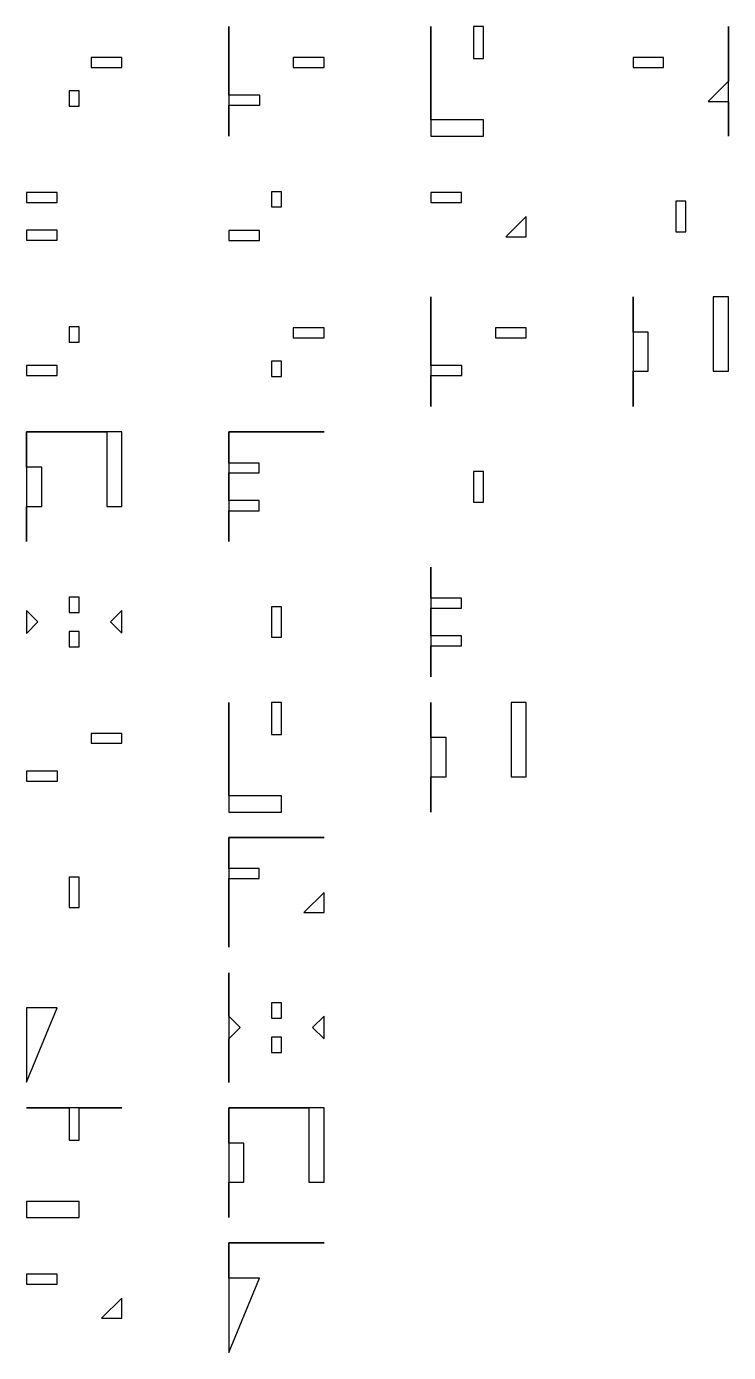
# Model space of a CAD drawing. Extents: x 1 to 11.2, y -9.5 to 9.8.
import ezdxf

# ---------------------------------------------------------------- set-up
doc = ezdxf.new("R2010")
doc.units = 0
for name, color, linetype in [('HOURS_REVERSED', 7, 'CONTINUOUS'), ('MINS_INVERSE', 7, 'CONTINUOUS'), ('TOH_REVERSED', 7, 'CONTINUOUS'), ('TOM_REVERSED', 7, 'CONTINUOUS')]:
    doc.layers.add(name, color=color, linetype=linetype)

msp = doc.modelspace()

# ---------------------------------------------------------------- linework, layer by layer
at = {"layer": 'HOURS_REVERSED', "color": 5}
for points in [[(3.972, 8.689), (4.423, 8.689), (4.423, 8.834), (3.972, 8.834), (3.972, 9.833), (3.972, 9.833), (3.972, 8.237), (3.972, 8.237), (3.972, 8.689)], [(4.913, 9.237), (5.361, 9.237), (5.361, 9.383), (4.913, 9.383), (4.913, 9.237)], [(4.739, 7.428), (4.593, 7.428), (4.593, 7.206), (4.739, 7.206), (4.739, 7.428)], [(5.361, 5.446), (4.913, 5.446), (4.913, 5.3), (5.361, 5.3), (5.361, 5.446)], [(4.739, 4.738), (4.739, 4.96), (4.593, 4.96), (4.593, 4.738), (4.739, 4.738)], [(4.416, 3.477), (3.972, 3.477), (3.972, 3.929), (5.361, 3.929), (5.361, 3.929), (3.972, 3.929), (3.972, 2.332), (3.972, 2.332), (3.972, 2.783), (4.416, 2.783), (4.416, 2.929), (3.972, 2.929), (3.972, 3.332), (4.416, 3.332), (4.416, 3.477)], [(4.739, 1.384), (4.593, 1.384), (4.593, 0.94), (4.739, 0.94), (4.739, 1.384)], [(4.739, -1.369), (3.972, -1.369), (3.972, -0.009), (3.972, -0.009), (3.972, -1.605), (4.739, -1.605), (4.739, -1.369)], [(4.739, -0.009), (4.593, -0.009), (4.593, -0.477), (4.739, -0.477), (4.739, -0.009)], [(4.416, -2.428), (3.972, -2.428), (3.972, -1.977), (5.361, -1.977), (5.361, -1.976), (3.972, -1.976), (3.972, -3.574), (3.972, -3.574), (3.972, -2.574), (4.416, -2.574), (4.416, -2.428)], [(5.361, -2.775), (5.066, -3.07), (5.361, -3.07), (5.361, -2.775)], [(4.139, -4.744), (3.972, -4.577), (3.972, -3.945), (3.972, -3.945), (3.972, -5.542), (3.972, -5.542), (3.972, -4.91), (4.139, -4.744)], [(4.593, -4.383), (4.593, -4.605), (4.739, -4.605), (4.739, -4.383), (4.593, -4.383)], [(5.194, -4.744), (5.361, -4.91), (5.361, -4.577), (5.194, -4.744)], [(4.739, -4.883), (4.593, -4.883), (4.593, -5.105), (4.739, -5.105), (4.739, -4.883)], [(5.361, -5.913), (3.972, -5.913), (3.972, -7.511), (3.974, -7.511), (3.974, -6.997), (4.192, -6.997), (4.192, -6.428), (3.974, -6.428), (3.974, -5.914), (5.14, -5.914), (5.14, -6.997), (5.361, -6.997), (5.361, -5.913)], [(4.42, -8.393), (3.972, -8.393), (3.972, -7.879), (5.361, -7.879), (5.361, -7.878), (3.972, -7.878), (3.972, -9.476), (3.972, -9.476), (4.42, -8.393)]]:
    msp.add_lwpolyline(points, close=True, dxfattribs=at)
at = {"layer": 'MINS_INVERSE', "color": 5}
for points in [[(1.969, 9.237), (2.415, 9.237), (2.415, 9.383), (1.969, 9.383), (1.969, 9.237)], [(1.796, 8.675), (1.796, 8.897), (1.65, 8.897), (1.65, 8.675), (1.796, 8.675)], [(1.473, 7.414), (1.028, 7.414), (1.028, 7.269), (1.473, 7.269), (1.473, 7.414)], [(7.36, 7.415), (6.915, 7.415), (6.915, 7.269), (7.36, 7.269), (7.36, 7.415)], [(1.473, 6.866), (1.028, 6.866), (1.028, 6.72), (1.473, 6.72), (1.473, 6.866)], [(4.42, 6.864), (3.972, 6.864), (3.972, 6.718), (4.42, 6.718), (4.42, 6.864)], [(1.796, 5.46), (1.65, 5.46), (1.65, 5.238), (1.796, 5.238), (1.796, 5.46)], [(1.476, 4.897), (1.028, 4.897), (1.028, 4.752), (1.476, 4.752), (1.476, 4.897)], [(1.03, 2.846), (1.249, 2.846), (1.249, 3.415), (1.03, 3.415), (1.03, 3.929), (2.197, 3.929), (2.197, 2.846), (2.415, 2.846), (2.415, 3.929), (1.028, 3.929), (1.028, 2.332), (1.03, 2.332), (1.03, 2.846)], [(1.796, 1.301), (1.796, 1.523), (1.65, 1.523), (1.65, 1.301), (1.796, 1.301)], [(1.195, 1.162), (1.028, 1.328), (1.028, 0.995), (1.195, 1.162)], [(2.251, 1.162), (2.415, 0.997), (2.415, 1.327), (2.251, 1.162)], [(1.796, 1.023), (1.65, 1.023), (1.65, 0.801), (1.796, 0.801), (1.796, 1.023)], [(2.415, -0.46), (1.969, -0.46), (1.969, -0.605), (2.415, -0.605), (2.415, -0.46)], [(1.48, -1.008), (1.028, -1.008), (1.028, -1.154), (1.48, -1.154), (1.48, -1.008)], [(1.796, -2.553), (1.65, -2.553), (1.65, -2.997), (1.796, -2.997), (1.796, -2.553)], [(1.476, -4.456), (1.028, -4.456), (1.028, -5.539), (1.476, -4.456)], [(2.415, -5.913), (1.028, -5.913), (1.028, -5.914), (1.65, -5.914), (1.65, -6.382), (1.796, -6.382), (1.796, -5.914), (2.415, -5.914), (2.415, -5.913)], [(1.796, -7.275), (1.028, -7.275), (1.028, -7.511), (1.796, -7.511), (1.796, -7.275)], [(1.473, -8.334), (1.028, -8.334), (1.028, -8.479), (1.473, -8.479), (1.473, -8.334)], [(2.415, -8.683), (2.122, -8.976), (2.415, -8.976), (2.415, -8.683)]]:
    msp.add_lwpolyline(points, close=True, dxfattribs=at)
at = {"layer": 'TOH_REVERSED', "color": 5}
for points in [[(11.248, 9.036), (10.953, 8.741), (11.248, 8.741), (11.248, 8.237), (11.249, 8.237), (11.249, 9.833), (11.248, 9.833), (11.248, 9.036)], [(9.861, 9.237), (10.304, 9.237), (10.304, 9.383), (9.861, 9.383), (9.861, 9.237)], [(10.626, 6.845), (10.626, 7.289), (10.481, 7.289), (10.481, 6.845), (10.626, 6.845)], [(10.08, 5.383), (9.861, 5.383), (9.861, 5.896), (9.861, 5.896), (9.861, 4.3), (9.861, 4.3), (9.861, 4.814), (10.08, 4.814), (10.08, 5.383)], [(11.028, 5.896), (11.028, 4.814), (11.249, 4.814), (11.249, 5.896), (11.028, 5.896)]]:
    msp.add_lwpolyline(points, close=True, dxfattribs=at)
at = {"layer": 'TOM_REVERSED', "color": 5}
for points in [[(7.683, 8.473), (6.916, 8.473), (6.916, 9.833), (6.915, 9.833), (6.915, 8.237), (7.683, 8.237), (7.683, 8.473)], [(7.537, 9.366), (7.683, 9.366), (7.683, 9.833), (7.537, 9.833), (7.537, 9.366)], [(8.304, 7.067), (8.009, 6.772), (8.304, 6.772), (8.304, 7.067)], [(7.367, 4.897), (6.916, 4.897), (6.916, 5.896), (6.915, 5.896), (6.915, 4.3), (6.916, 4.3), (6.916, 4.752), (7.367, 4.752), (7.367, 4.897)], [(8.304, 5.446), (7.856, 5.446), (7.856, 5.3), (8.304, 5.3), (8.304, 5.446)], [(7.537, 3.352), (7.537, 2.908), (7.683, 2.908), (7.683, 3.352), (7.537, 3.352)], [(7.36, 1.509), (6.916, 1.509), (6.916, 1.96), (6.915, 1.96), (6.915, 0.363), (6.916, 0.363), (6.916, 0.815), (7.36, 0.815), (7.36, 0.96), (6.916, 0.96), (6.916, 1.363), (7.36, 1.363), (7.36, 1.509)], [(7.136, -0.522), (6.917, -0.522), (6.917, -0.009), (6.915, -0.009), (6.915, -1.605), (6.917, -1.605), (6.917, -1.091), (7.136, -1.091), (7.136, -0.522)], [(8.084, -0.009), (8.084, -1.091), (8.304, -1.091), (8.304, -0.009), (8.084, -0.009)]]:
    msp.add_lwpolyline(points, close=True, dxfattribs=at)

doc.saveas('drawing.dxf')
